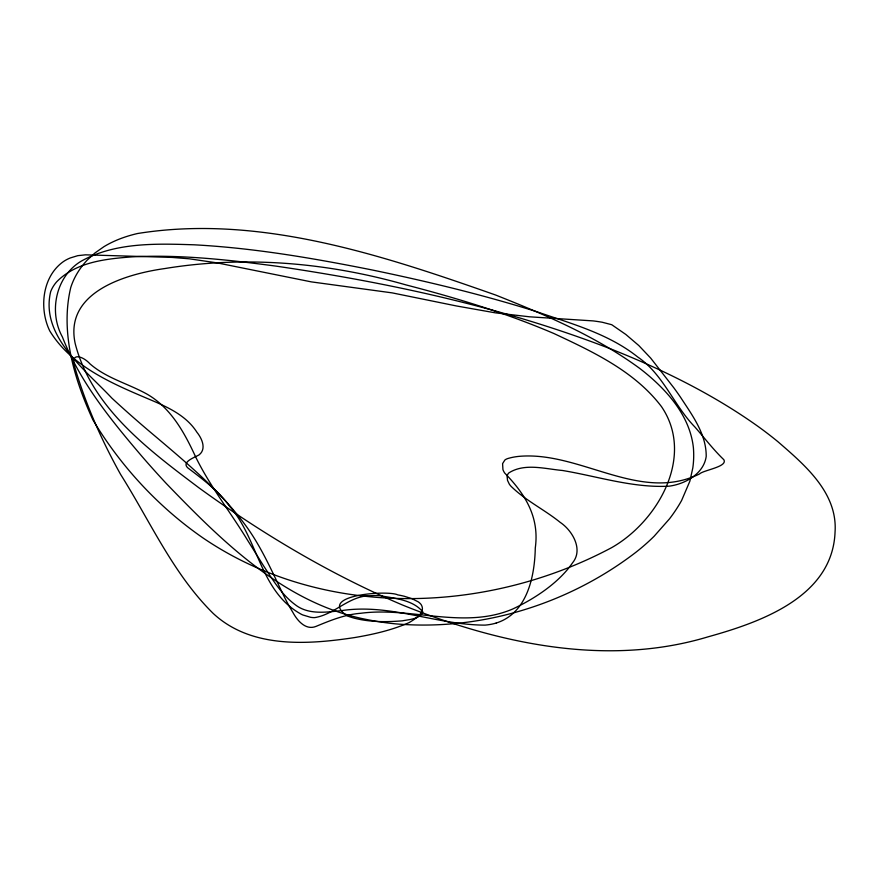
<?xml version="1.0" encoding="UTF-8"?>
<svg xmlns="http://www.w3.org/2000/svg" width="879" height="879" viewBox="0 0 879 879"><rect width="100%" height="100%" fill="white"/><g stroke="black" fill="none" stroke-linecap="round" stroke-linejoin="round"><path stroke-width="1.32" d="M496.185 623.057C527.257 613.278 534.696 576.459 535.289 547.958C539.552 517.061 525.323 494.273 504.711 473.056A27.029 15.734 12.2 0 1 502.931 469.551L502.59 463.629L504.843 460.058A12.548 7.307 12.2 0 1 508.062 458.453L510.688 457.75A51.312 29.875 12.2 0 1 519.093 456.355C580.349 450.96 639.626 503.227 699.508 473.968C703.145 470.133 728.043 466.859 723.846 459.717C713.341 449.63 704.497 437.984 694.937 427.04C673.699 405.318 663.436 374.476 637.704 356.984C608.323 333.58 571.317 323.692 536.454 311.606C482.626 294.707 427.71 281.489 372.498 270.04C313.583 258.272 254.13 248.01 194.061 244.801C156.143 243.582 115.105 242.197 80.956 261.316C55.827 276.533 48.466 311.704 62.398 336.965C80.022 382.255 111.161 420.283 142.365 456.86A1253.729 729.823 12.2 0 0 166.164 483.362C222.057 541.354 284.675 603.631 366.741 619.519A171.735 99.964 12.2 0 0 395.078 623.815C480.373 631.342 567.801 604.455 635.616 552.495A409.636 238.462 12.2 0 0 654.196 536.179L669.49 518.852A385.991 224.694 12.2 0 0 681.61 500.481L689.85 481.231L692.795 468.024A258.206 150.309 12.2 0 0 693.388 447.642C689.751 414.481 665.216 388.1 639.923 368.554C596.149 336.437 545.738 314.913 495.536 294.992C382.211 255.152 259.019 213.982 137.553 233.517A133.608 77.781 12.2 0 0 103.92 246.691L94.976 252.954L87.164 260.151A190.589 110.941 12.2 0 0 70.738 287.598C60.091 332.218 74.297 379.332 92.921 419.92C120.764 466.408 158.703 507.315 203.291 538.146C323.593 619.75 486.142 614.564 611.63 547.661C657.997 521.28 695.223 456.124 661.469 406.603C634.682 371.29 593.127 351.875 553.968 333.548C506.161 313.078 456.3 297.926 406.021 284.917C327.922 262.557 245.296 255.393 164.911 268.534C126.071 273.973 63.936 291.905 75.209 343.612C91.636 407.757 148.606 449.85 198.819 487.735C262.327 533.806 330.196 574.273 402.472 605.005C497.964 643.659 606.884 667.37 708.089 636.825C760.269 622.277 832.446 597.116 835.05 532.169C837.786 492.745 804.79 465.013 777.915 441.697A362.577 211.059 12.2 0 0 758.335 426.634C722.67 401.165 683.829 380.398 643.791 362.719A590.534 343.755 12.2 0 0 610.685 348.897C503.162 307.287 389.738 282.796 275.907 266.106C228.408 259.81 180.459 254.427 132.476 256.844C106.128 258.811 76.286 261.843 56.761 281.719A84.109 48.96 12.2 0 0 50.652 291.718C40.115 335.954 85.285 369.652 111.831 398.099A1239.456 721.516 12.2 0 0 155.352 436.358C187.139 463.288 219.563 490.35 244.538 523.983C261.382 546.364 272.303 572.284 284.532 597.28A337.239 196.314 12.2 0 0 292.828 612.311C297.179 620.464 305.705 630.693 316.077 626.375C330.416 620.42 345.029 614.465 360.709 613.278C411.119 606.598 463.859 629.803 512.578 609.07A306.419 178.371 12.2 0 0 531.147 599.258C544.892 590.996 557.967 581.063 568.23 568.647A271.051 157.78 12.2 0 0 572.504 562.879C583.557 549.661 572.46 530.542 560.187 522.357C544.859 509.963 526.84 501.239 512.457 487.647A23.403 13.624 12.2 0 1 509.337 484.175L507.524 480.395L507.095 476.385A16.778 9.768 12.2 0 1 508.875 472.891C524.675 462.826 545.079 468.946 562.494 470.485C597.786 476.374 632.858 488.076 669.029 486.186C685.027 484.098 703.771 473.88 706.211 456.421C706.375 433.94 692.202 415.229 680.522 397.242A551.056 320.78 12.2 0 0 673.907 387.914L650.68 358.094L638.813 345.546L625.815 334.449L611.74 324.714L602.258 322.252A125.488 73.056 12.2 0 0 593.259 320.912L529.641 316.814L495.262 312.825L456.553 305.98L392.21 292.883L311.32 281.873L217.487 262.942L189.348 258.811L172.152 257.426L85.45 254.833L77.781 255.668L70.342 257.932A50.74 29.534 12.2 0 0 63.211 261.733C42.049 276.885 39.028 308.804 49.762 330.933C71.122 365.785 110.622 382.925 146.749 398.242C165.395 406.109 185.645 414.481 196.951 432.303C201.873 438.346 206.741 448.949 199.061 454.904C194.171 457.673 179.426 462.651 189.435 469.111C204.093 480.242 218.97 491.57 229.902 506.601C258.085 538.981 259.887 590.227 299.486 613.212A18.162 10.57 12.2 0 0 302.75 614.948L310.617 617.311A13.921 8.109 12.2 0 0 314.759 617.607C334.778 614.454 349.348 595.446 370.652 595.72A42.653 24.832 12.2 0 1 379.684 595.676C394.221 598.247 413.053 599.742 422.843 611.927C420.074 619.146 409.065 619.464 402.318 620.838C386.54 622.112 370.4 622.2 354.951 618.344A47.334 27.557 12.2 0 1 347.381 615.959C315.902 594.896 388.474 589.963 397.726 594.885A48.752 28.381 12.2 0 1 404.351 596.281L412.042 598.72L418.272 601.873A13.526 7.878 12.2 0 1 421.239 604.73C426.095 612.696 414.877 619.047 409.229 622.552C391.88 630.21 373.212 634.418 354.578 637.572C307.32 644.714 251.064 648.614 213.289 613.52C173.295 574.185 150.21 521.357 120.588 474.396C101.766 440.566 85.834 404.801 74.946 367.609C69.529 351.446 83.044 356.149 89.845 363.741C106.194 378.113 127.708 383.497 146.43 393.803C170.647 407.395 184.359 432.402 195.556 456.739C209.905 486.175 230.342 511.985 247.329 539.86L263.832 566.252C272.897 579.997 281.632 594.589 295.058 604.598C308.331 615.102 326.351 612.213 341.898 610.564C390.507 603.324 437.006 625.09 485.12 625.123A48.048 27.974 12.2 0 0 496.185 623.057"/></g></svg>
